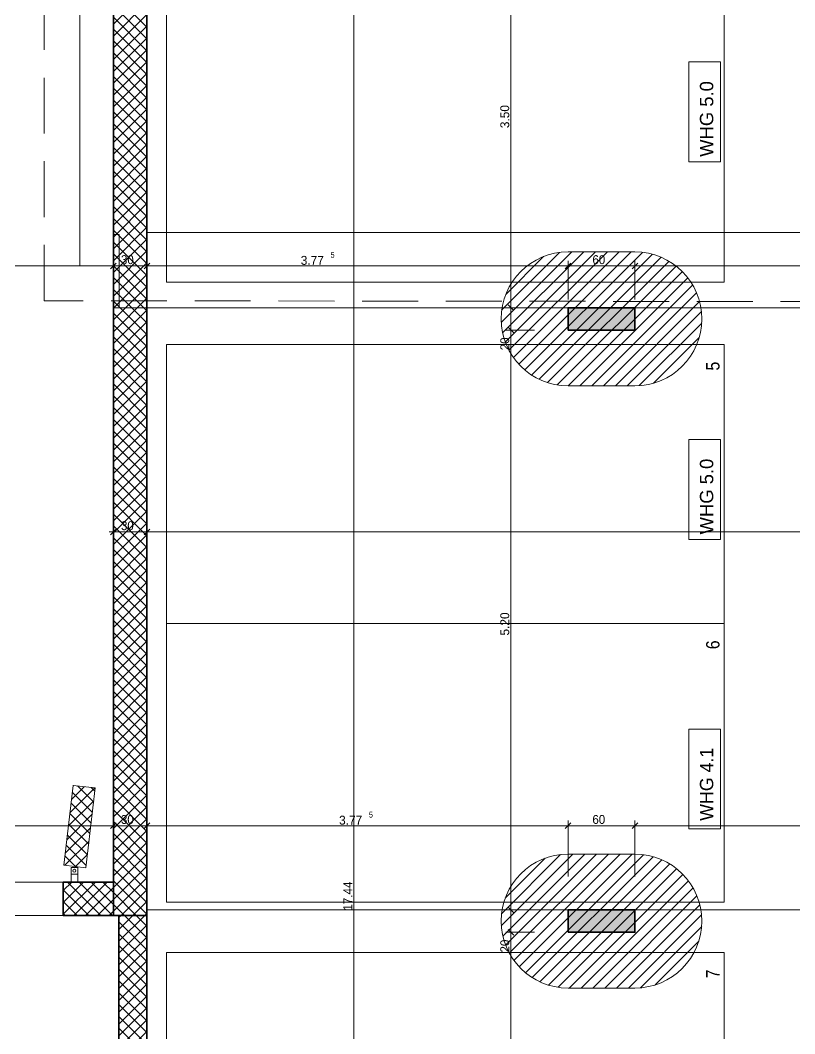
# Model space of a CAD drawing. Header units: millimetres. Extents: x -3497 to 2618, y -1809 to 2456.
# Drawn here: x -2519 to -1824, y -260 to 649 of the extents above; entities that cross this region are included whole.
import ezdxf
from ezdxf.enums import TextEntityAlignment as Align

# ---------------------------------------------------------------- set-up
doc = ezdxf.new("R2010")
doc.units = ezdxf.units.MM
doc.header["$LTSCALE"] = 100
doc.linetypes.add('HIDDENX2', pattern=[0.75, 0.5, -0.25])
for name, color, linetype, true_color in [('00_Anm.FP', 7, 'Continuous', 0x00c0ff), ('10-0.03 Solid', 3, 'Continuous', 0x00ff00), ('10-0.05 Solid', 1, 'Continuous', 0xff0000), ('10-0.10 Punktlinie', 9, 'Continuous', 0x808080), ('10-0.10 solid', 7, 'Continuous', 0x000000), ('10-0.13 Solid', 7, 'Continuous', 0x000000), ('20-Beton', 9, 'Continuous', 0x808080), ('30-Text', 7, 'Continuous', 0xff8000), ('50-Sanitärapparate', 6, 'Continuous', 0xff00ff), ('50-Türen&Fenster', 9, 'Continuous', 0x808080), ('52-Entwässerung', 3, 'Continuous', 0x00ff00), ('Layer31', 9, 'Continuous', 0x808080)]:
    doc.layers.add(name, color=color, linetype=linetype, true_color=true_color)
doc.layers.add('10-0.25 Solid', color=7, linetype='Continuous')
doc.styles.add('Arial', font='arial.ttf')

# ---------------------------------------------------------------- blocks, each defined once
blk = doc.blocks.new('*X413')
at = {"layer": '00_Anm.FP', "color": 8, "linetype": 'Continuous', "lineweight": 13, "true_color": 0x808080}
for p, q in [((-2474.26, -62.07), (-2451.8, -39.61)), ((-2472.87, -50.07), (-2461.31, -38.51)), ((-2454.07, -61.6), (-2472.12, -43.56)), ((-2471.48, -38.08), (-2470.81, -37.41)), ((-2452.97, -52.1), (-2467.25, -37.82)), ((-2451.87, -42.59), (-2455.25, -39.21)), ((-2475.65, -74.06), (-2452.88, -51.29)), ((-2455.17, -71.11), (-2473.22, -53.06)), ((-2477.03, -86.06), (-2454.27, -63.29)), ((-2456.27, -80.62), (-2474.32, -62.57)), ((-2457.37, -90.12), (-2475.42, -72.08)), ((-2478.42, -98.05), (-2455.65, -75.28)), ((-2458.47, -99.63), (-2476.52, -81.58)), ((-2478.74, -108.97), (-2457.04, -87.28)), ((-2459.57, -109.14), (-2477.62, -91.09)), ((-2469.23, -110.07), (-2458.43, -99.27)), ((-2469.24, -110.07), (-2478.72, -100.6))]:
    blk.add_line(p, q, dxfattribs=at)
blk = doc.blocks.new('*X421')
at = {"layer": '52-Entwässerung', "color": 1, "linetype": 'Continuous', "lineweight": 13, "true_color": 0xff0000}
for p, q in [((-2087.55, -163.26), (-2023.34, -99.05)), ((-2087.33, -152.44), (-2034.31, -99.42)), ((-2086.17, -172.49), (-2012.73, -99.05)), ((-2083.69, -180.61), (-2002.13, -99.05)), ((-2080.33, -187.86), (-1991.52, -99.05)), ((-2076.21, -194.35), (-1980.91, -99.05)), ((-2071.41, -200.15), (-1970.31, -99.05)), ((-2065.94, -205.29), (-1960.17, -99.53)), ((-2084.11, -138.61), (-2048.14, -102.64)), ((-2059.79, -209.75), (-1951.36, -101.32)), ((-2052.93, -213.49), (-1943.56, -104.12)), ((-2045.25, -216.43), (-1936.58, -107.75)), ((-2036.61, -218.39), (-1930.33, -112.11)), ((-2026.67, -219.05), (-1924.76, -117.14)), ((-2016.06, -219.05), (-1919.85, -122.85)), ((-2005.45, -219.05), (-1915.63, -129.23)), ((-1994.85, -219.05), (-1912.15, -136.36)), ((-1984.24, -219.05), (-1909.53, -144.34)), ((-1973.63, -219.05), (-1907.97, -153.38)), ((-1962.83, -218.85), (-1907.9, -163.92)), ((-1949.64, -216.27), (-1910.48, -177.11))]:
    blk.add_line(p, q, dxfattribs=at)
blk = doc.blocks.new('*X422')
at = {"layer": '52-Entwässerung', "color": 1, "linetype": 'Continuous', "lineweight": 13, "true_color": 0xff0000}
for p, q in [((-2087.59, 377.63), (-2024.28, 440.95)), ((-2087.19, 388.65), (-2035.38, 440.45)), ((-2086.33, 368.29), (-2013.67, 440.95)), ((-2083.93, 360.08), (-2003.06, 440.95)), ((-2083.51, 402.93), (-2049.66, 436.78)), ((-2080.65, 352.76), (-1992.46, 440.95)), ((-2076.6, 346.2), (-1981.85, 440.95)), ((-2071.85, 340.34), (-1971.24, 440.95)), ((-2066.44, 335.15), (-1961.01, 440.58)), ((-2060.35, 330.62), (-1952.09, 438.89)), ((-2053.56, 326.81), (-1944.21, 436.17)), ((-2045.96, 323.8), (-1937.16, 432.6)), ((-2037.42, 321.74), (-1930.85, 428.31)), ((-2027.6, 320.95), (-1925.22, 423.34)), ((-2017, 320.95), (-1920.25, 417.69)), ((-2006.39, 320.95), (-1915.97, 411.37)), ((-1995.78, 320.95), (-1912.42, 404.31)), ((-1985.18, 320.95), (-1909.71, 396.42)), ((-1974.57, 320.95), (-1908.04, 387.48)), ((-1963.84, 321.07), (-1907.8, 377.11)), ((-1950.99, 323.32), (-1910.05, 364.26))]:
    blk.add_line(p, q, dxfattribs=at)
blk = doc.blocks.new('*X555')
at = {"layer": '10-0.05 Solid', "color": 18, "linetype": 'Continuous', "lineweight": 13, "true_color": 0x000000}
for p, q in [((-2435.2, 645.21), (-2405.2, 675.21)), ((-2405.2, 642.59), (-2435.2, 672.59)), ((-2435.2, 634.6), (-2405.2, 664.6)), ((-2405.2, 631.99), (-2435.2, 661.99)), ((-2435.2, 624), (-2405.2, 654)), ((-2405.2, 621.38), (-2435.2, 651.38)), ((-2435.2, 613.39), (-2405.2, 643.39)), ((-2405.2, 610.77), (-2435.2, 640.77)), ((-2435.2, 602.78), (-2405.2, 632.78)), ((-2405.2, 600.17), (-2435.2, 630.17)), ((-2435.2, 592.18), (-2405.2, 622.18)), ((-2405.2, 589.56), (-2435.2, 619.56)), ((-2435.2, 581.57), (-2405.2, 611.57)), ((-2405.2, 578.95), (-2435.2, 608.95)), ((-2435.2, 570.96), (-2405.2, 600.96)), ((-2405.2, 568.35), (-2435.2, 598.35)), ((-2435.2, 560.36), (-2405.2, 590.36)), ((-2405.2, 557.74), (-2435.2, 587.74)), ((-2435.2, 549.75), (-2405.2, 579.75)), ((-2405.2, 547.13), (-2435.2, 577.13)), ((-2435.2, 539.14), (-2405.2, 569.14)), ((-2405.2, 536.53), (-2435.2, 566.53)), ((-2435.2, 528.54), (-2405.2, 558.54)), ((-2405.2, 525.92), (-2435.2, 555.92)), ((-2435.2, 517.93), (-2405.2, 547.93)), ((-2405.2, 515.31), (-2435.2, 545.31)), ((-2435.2, 507.32), (-2405.2, 537.32)), ((-2405.2, 504.71), (-2435.2, 534.71)), ((-2435.2, 496.72), (-2405.2, 526.72)), ((-2405.2, 494.1), (-2435.2, 524.1)), ((-2435.2, 486.11), (-2405.2, 516.11)), ((-2405.2, 483.49), (-2435.2, 513.49)), ((-2435.2, 475.5), (-2405.2, 505.5)), ((-2405.2, 472.89), (-2435.2, 502.89)), ((-2435.2, 464.9), (-2405.2, 494.9)), ((-2405.2, 462.28), (-2435.2, 492.28)), ((-2435.2, 454.29), (-2405.2, 484.29)), ((-2405.2, 451.67), (-2435.2, 481.67)), ((-2435.2, 443.68), (-2405.2, 473.68)), ((-2405.2, 441.07), (-2435.2, 471.07)), ((-2435.2, 433.08), (-2405.2, 463.08)), ((-2405.2, 430.46), (-2435.2, 460.46)), ((-2435.2, 422.47), (-2405.2, 452.47)), ((-2405.2, 419.85), (-2435.2, 449.85)), ((-2435.2, 411.87), (-2405.2, 441.87)), ((-2405.2, 409.25), (-2435.2, 439.25)), ((-2435.2, 401.26), (-2405.2, 431.26)), ((-2405.2, 398.64), (-2435.2, 428.64)), ((-2435.2, 390.65), (-2405.2, 420.65)), ((-2405.2, 388.03), (-2435.2, 418.03)), ((-2435.2, 380.05), (-2405.2, 410.05)), ((-2405.2, 377.43), (-2435.2, 407.43)), ((-2435.2, 369.44), (-2405.2, 399.44)), ((-2405.2, 366.82), (-2435.2, 396.82)), ((-2435.2, 358.83), (-2405.2, 388.83)), ((-2405.2, 356.21), (-2435.2, 386.21)), ((-2435.2, 348.23), (-2405.2, 378.23)), ((-2405.2, 345.61), (-2435.2, 375.61)), ((-2435.2, 337.62), (-2405.2, 367.62)), ((-2405.2, 335), (-2435.2, 365)), ((-2435.2, 327.01), (-2405.2, 357.01)), ((-2405.2, 324.39), (-2435.2, 354.39)), ((-2435.2, 316.41), (-2405.2, 346.41)), ((-2405.2, 313.79), (-2435.2, 343.79)), ((-2435.2, 305.8), (-2405.2, 335.8)), ((-2405.2, 303.18), (-2435.2, 333.18)), ((-2435.2, 295.19), (-2405.2, 325.19)), ((-2405.2, 292.57), (-2435.2, 322.57)), ((-2435.2, 284.59), (-2405.2, 314.59)), ((-2405.2, 281.97), (-2435.2, 311.97)), ((-2435.2, 273.98), (-2405.2, 303.98)), ((-2405.2, 271.36), (-2435.2, 301.36)), ((-2435.2, 263.37), (-2405.2, 293.37)), ((-2405.2, 260.75), (-2435.2, 290.75)), ((-2435.2, 252.77), (-2405.2, 282.77)), ((-2405.2, 250.15), (-2435.2, 280.15)), ((-2435.2, 242.16), (-2405.2, 272.16)), ((-2405.2, 239.54), (-2435.2, 269.54)), ((-2435.2, 231.55), (-2405.2, 261.55)), ((-2405.2, 228.93), (-2435.2, 258.93)), ((-2435.2, 220.95), (-2405.2, 250.95)), ((-2405.2, 218.33), (-2435.2, 248.33)), ((-2435.2, 210.34), (-2405.2, 240.34)), ((-2405.2, 207.72), (-2435.2, 237.72)), ((-2435.2, 199.73), (-2405.2, 229.73)), ((-2405.2, 197.11), (-2435.2, 227.11)), ((-2435.2, 189.13), (-2405.2, 219.13)), ((-2405.2, 186.51), (-2435.2, 216.51)), ((-2435.2, 178.52), (-2405.2, 208.52)), ((-2405.2, 175.9), (-2435.2, 205.9)), ((-2435.2, 167.91), (-2405.2, 197.91)), ((-2405.2, 165.3), (-2435.2, 195.3)), ((-2435.2, 157.31), (-2405.2, 187.31)), ((-2405.2, 154.69), (-2435.2, 184.69)), ((-2435.2, 146.7), (-2405.2, 176.7)), ((-2405.2, 144.08), (-2435.2, 174.08)), ((-2435.2, 136.09), (-2405.2, 166.09)), ((-2405.2, 133.48), (-2435.2, 163.48)), ((-2435.2, 125.49), (-2405.2, 155.49)), ((-2405.2, 122.87), (-2435.2, 152.87)), ((-2435.2, 114.88), (-2405.2, 144.88)), ((-2405.2, 112.26), (-2435.2, 142.26)), ((-2435.2, 104.27), (-2405.2, 134.27)), ((-2405.2, 101.66), (-2435.2, 131.66)), ((-2435.2, 93.67), (-2405.2, 123.67)), ((-2405.2, 91.05), (-2435.2, 121.05)), ((-2435.2, 83.06), (-2405.2, 113.06)), ((-2405.2, 80.44), (-2435.2, 110.44)), ((-2435.2, 72.45), (-2405.2, 102.45)), ((-2405.2, 69.84), (-2435.2, 99.84)), ((-2435.2, 61.85), (-2405.2, 91.85)), ((-2405.2, 59.23), (-2435.2, 89.23)), ((-2435.2, 51.24), (-2405.2, 81.24)), ((-2405.2, 48.62), (-2435.2, 78.62)), ((-2435.2, 40.63), (-2405.2, 70.63)), ((-2405.2, 38.02), (-2435.2, 68.02)), ((-2435.2, 30.03), (-2405.2, 60.03)), ((-2405.2, 27.41), (-2435.2, 57.41)), ((-2435.2, 19.42), (-2405.2, 49.42)), ((-2405.2, 16.8), (-2435.2, 46.8)), ((-2435.2, 8.81), (-2405.2, 38.81)), ((-2405.2, 6.2), (-2435.2, 36.2)), ((-2435.2, -1.79), (-2405.2, 28.21)), ((-2405.2, -4.41), (-2435.2, 25.59)), ((-2435.2, -12.4), (-2405.2, 17.6)), ((-2405.2, -15.02), (-2435.2, 14.98)), ((-2435.2, -23.01), (-2405.2, 6.99)), ((-2405.2, -25.62), (-2435.2, 4.38)), ((-2435.2, -33.61), (-2405.2, -3.61)), ((-2405.2, -36.23), (-2435.2, -6.23)), ((-2435.2, -44.22), (-2405.2, -14.22)), ((-2405.2, -46.84), (-2435.2, -16.84)), ((-2435.2, -54.83), (-2405.2, -24.83)), ((-2405.2, -57.44), (-2435.2, -27.44)), ((-2435.2, -65.43), (-2405.2, -35.43)), ((-2405.2, -68.05), (-2435.2, -38.05)), ((-2435.2, -76.04), (-2405.2, -46.04)), ((-2405.2, -78.66), (-2435.2, -48.66)), ((-2435.2, -86.65), (-2405.2, -56.65)), ((-2405.2, -89.26), (-2435.2, -59.26)), ((-2435.2, -97.25), (-2405.2, -67.25)), ((-2405.2, -99.87), (-2435.2, -69.87)), ((-2435.2, -107.86), (-2405.2, -77.86)), ((-2405.2, -110.48), (-2435.2, -80.48)), ((-2435.2, -118.47), (-2405.2, -88.47)), ((-2405.2, -121.08), (-2435.2, -91.08)), ((-2435.2, -129.07), (-2405.2, -99.07)), ((-2405.2, -131.69), (-2435.2, -101.69)), ((-2435.2, -139.68), (-2405.2, -109.68)), ((-2405.2, -142.3), (-2435.2, -112.3)), ((-2435.2, -150.28), (-2405.2, -120.28)), ((-2405.2, -152.9), (-2435.2, -122.9)), ((-2414.67, -154.04), (-2435.2, -133.51)), ((-2428.35, -154.04), (-2405.2, -130.89)), ((-2425.27, -154.04), (-2435.2, -144.12)), ((-2417.74, -154.04), (-2405.2, -141.5)), ((-2407.13, -154.04), (-2405.2, -152.1))]:
    blk.add_line(p, q, dxfattribs=at)
blk = doc.blocks.new('*X557')
at = {"layer": '10-0.05 Solid', "color": 18, "linetype": 'Continuous', "lineweight": 13, "true_color": 0x000000}
for p, q in [((-2430.2, -177.1), (-2407.13, -154.04)), ((-2430.2, -166.5), (-2417.74, -154.04)), ((-2430.2, -155.89), (-2428.35, -154.04)), ((-2405.2, -174.12), (-2425.27, -154.04)), ((-2405.2, -163.51), (-2414.67, -154.04)), ((-2405.2, -184.72), (-2430.2, -159.72)), ((-2430.2, -187.71), (-2405.2, -162.71)), ((-2405.2, -195.33), (-2430.2, -170.33)), ((-2430.2, -198.32), (-2405.2, -173.32)), ((-2405.2, -205.94), (-2430.2, -180.94)), ((-2430.2, -208.92), (-2405.2, -183.92)), ((-2405.2, -216.54), (-2430.2, -191.54)), ((-2430.2, -219.53), (-2405.2, -194.53)), ((-2405.2, -227.15), (-2430.2, -202.15)), ((-2430.2, -230.14), (-2405.2, -205.14)), ((-2405.2, -237.76), (-2430.2, -212.76)), ((-2430.2, -240.74), (-2405.2, -215.74)), ((-2405.19, -248.36), (-2430.2, -223.36)), ((-2430.19, -251.35), (-2405.2, -226.35)), ((-2405.19, -258.97), (-2430.2, -233.97)), ((-2430.19, -261.95), (-2405.2, -236.96)), ((-2405.19, -269.58), (-2430.2, -244.58)), ((-2430.19, -272.56), (-2405.19, -247.56)), ((-2405.19, -280.19), (-2430.19, -255.18)), ((-2430.19, -283.17), (-2405.19, -258.17)), ((-2405.19, -290.79), (-2430.19, -265.79)), ((-2430.19, -293.77), (-2405.19, -268.77)), ((-2405.19, -301.4), (-2430.19, -276.4)), ((-2430.19, -304.38), (-2405.19, -279.38)), ((-2405.19, -312.01), (-2430.19, -287.01)), ((-2430.19, -314.99), (-2405.19, -289.99)), ((-2405.19, -322.61), (-2430.19, -297.61)), ((-2430.19, -325.59), (-2405.19, -300.59)), ((-2405.19, -333.22), (-2430.19, -308.22)), ((-2430.19, -336.2), (-2405.19, -311.2)), ((-2405.19, -343.83), (-2430.19, -318.83)), ((-2430.19, -346.81), (-2405.19, -321.81)), ((-2405.19, -354.43), (-2430.19, -329.43)), ((-2430.19, -357.41), (-2405.19, -332.41)), ((-2405.19, -365.04), (-2430.19, -340.04)), ((-2430.19, -368.02), (-2405.19, -343.02)), ((-2405.19, -375.65), (-2430.19, -350.65)), ((-2430.19, -378.62), (-2405.19, -353.63)), ((-2405.19, -386.25), (-2430.19, -361.25)), ((-2430.19, -389.23), (-2405.19, -364.23)), ((-2405.19, -396.86), (-2430.19, -371.86)), ((-2430.19, -399.84), (-2405.19, -374.84)), ((-2405.19, -407.47), (-2430.19, -382.47)), ((-2430.19, -410.44), (-2405.19, -385.44)), ((-2405.19, -418.07), (-2430.19, -393.07)), ((-2430.19, -421.05), (-2405.19, -396.05)), ((-2405.19, -428.68), (-2430.19, -403.68)), ((-2430.19, -431.66), (-2405.19, -406.66)), ((-2405.19, -439.29), (-2430.19, -414.29)), ((-2430.19, -442.26), (-2405.19, -417.26)), ((-2405.19, -449.9), (-2430.19, -424.89)), ((-2430.19, -452.87), (-2405.19, -427.87)), ((-2405.19, -460.5), (-2430.19, -435.5)), ((-2430.19, -463.48), (-2405.19, -438.48)), ((-2405.19, -471.11), (-2430.19, -446.11)), ((-2430.19, -474.08), (-2405.19, -449.08)), ((-2405.19, -481.72), (-2430.19, -456.72)), ((-2430.19, -484.69), (-2405.19, -459.69)), ((-2405.19, -492.32), (-2430.19, -467.32)), ((-2430.19, -495.29), (-2405.19, -470.29)), ((-2405.19, -502.93), (-2430.19, -477.93)), ((-2430.19, -505.9), (-2405.19, -480.9)), ((-2405.19, -513.54), (-2430.19, -488.54)), ((-2430.19, -516.51), (-2405.19, -491.51)), ((-2405.19, -524.14), (-2430.19, -499.14)), ((-2430.19, -527.11), (-2405.19, -502.11)), ((-2405.19, -534.75), (-2430.19, -509.75)), ((-2430.19, -537.72), (-2405.19, -512.72)), ((-2405.19, -545.36), (-2430.19, -520.36)), ((-2430.19, -548.33), (-2405.19, -523.33)), ((-2405.19, -555.96), (-2430.19, -530.96)), ((-2430.19, -558.93), (-2405.19, -533.93)), ((-2405.19, -566.57), (-2430.19, -541.57)), ((-2430.19, -569.54), (-2405.19, -544.54)), ((-2405.19, -577.18), (-2430.19, -552.18)), ((-2430.19, -580.15), (-2405.19, -555.15)), ((-2405.19, -587.78), (-2430.19, -562.78)), ((-2430.19, -590.75), (-2405.19, -565.75)), ((-2405.19, -598.39), (-2430.19, -573.39)), ((-2430.19, -601.36), (-2405.19, -576.36)), ((-2405.19, -609), (-2430.19, -584)), ((-2430.19, -611.96), (-2405.19, -586.96)), ((-2405.19, -619.6), (-2430.19, -594.6)), ((-2430.19, -622.57), (-2405.19, -597.57)), ((-2405.19, -630.21), (-2430.19, -605.21)), ((-2430.19, -633.18), (-2405.19, -608.18)), ((-2405.19, -640.82), (-2430.19, -615.82)), ((-2430.19, -643.78), (-2405.19, -618.78)), ((-2405.19, -651.43), (-2430.19, -626.42)), ((-2430.18, -654.39), (-2405.19, -629.39)), ((-2405.18, -662.03), (-2430.19, -637.03)), ((-2430.18, -665), (-2405.19, -640)), ((-2405.18, -672.64), (-2430.19, -647.64)), ((-2430.18, -675.6), (-2405.19, -650.6)), ((-2405.18, -683.25), (-2430.18, -658.25)), ((-2430.18, -686.21), (-2405.18, -661.21)), ((-2405.18, -693.85), (-2430.18, -668.85)), ((-2430.18, -696.81), (-2405.18, -671.82)), ((-2405.18, -704.46), (-2430.18, -679.46)), ((-2430.18, -707.42), (-2405.18, -682.42)), ((-2405.18, -715.07), (-2430.18, -690.07)), ((-2430.18, -718.03), (-2405.18, -693.03)), ((-2405.18, -725.67), (-2430.18, -700.67)), ((-2430.18, -728.63), (-2405.18, -703.63)), ((-2405.18, -736.28), (-2430.18, -711.28)), ((-2430.18, -739.24), (-2405.18, -714.24)), ((-2405.18, -746.89), (-2430.18, -721.89)), ((-2430.18, -749.85), (-2405.18, -724.85)), ((-2405.18, -757.49), (-2430.18, -732.49)), ((-2430.18, -760.45), (-2405.18, -735.45)), ((-2405.18, -768.1), (-2430.18, -743.1)), ((-2430.18, -771.06), (-2405.18, -746.06)), ((-2405.18, -778.71), (-2430.18, -753.71)), ((-2430.18, -781.67), (-2405.18, -756.67)), ((-2405.18, -789.31), (-2430.18, -764.31)), ((-2430.18, -792.27), (-2405.18, -767.27)), ((-2405.18, -799.92), (-2430.18, -774.92)), ((-2430.18, -802.88), (-2405.18, -777.88)), ((-2405.18, -810.53), (-2430.18, -785.53)), ((-2430.18, -813.48), (-2405.18, -788.49)), ((-2405.18, -821.14), (-2430.18, -796.13)), ((-2430.18, -824.09), (-2405.18, -799.09)), ((-2405.18, -831.74), (-2430.18, -806.74)), ((-2430.18, -834.7), (-2405.18, -809.7)), ((-2405.18, -842.35), (-2430.18, -817.35)), ((-2430.18, -845.3), (-2405.18, -820.3)), ((-2405.18, -852.96), (-2430.18, -827.96)), ((-2430.18, -855.91), (-2405.18, -830.91)), ((-2405.18, -863.56), (-2430.18, -838.56)), ((-2430.18, -866.52), (-2405.18, -841.52)), ((-2405.18, -874.17), (-2430.18, -849.17)), ((-2430.18, -877.12), (-2405.18, -852.12)), ((-2405.18, -884.78), (-2430.18, -859.78)), ((-2430.18, -887.73), (-2405.18, -862.73)), ((-2405.18, -895.38), (-2430.18, -870.38)), ((-2430.18, -898.34), (-2405.18, -873.34)), ((-2405.18, -905.99), (-2430.18, -880.99)), ((-2430.18, -908.94), (-2405.18, -883.94)), ((-2405.18, -916.6), (-2430.18, -891.6)), ((-2430.18, -919.55), (-2405.18, -894.55)), ((-2405.18, -927.2), (-2430.18, -902.2)), ((-2430.18, -930.15), (-2405.18, -905.15)), ((-2405.18, -937.81), (-2430.18, -912.81)), ((-2430.18, -940.76), (-2405.18, -915.76)), ((-2405.18, -948.42), (-2430.18, -923.42)), ((-2430.18, -951.37), (-2405.18, -926.37)), ((-2405.18, -959.02), (-2430.18, -934.02)), ((-2430.18, -961.97), (-2405.18, -936.97)), ((-2405.18, -969.63), (-2430.18, -944.63)), ((-2430.18, -972.58), (-2405.18, -947.58)), ((-2405.18, -980.24), (-2430.18, -955.24)), ((-2430.18, -983.19), (-2405.18, -958.19)), ((-2405.18, -990.85), (-2430.18, -965.84)), ((-2430.18, -993.79), (-2405.18, -968.79)), ((-2405.18, -1001.45), (-2430.18, -976.45)), ((-2428.82, -1003.04), (-2405.18, -979.4)), ((-2414.19, -1003.04), (-2430.18, -987.06)), ((-2418.21, -1003.04), (-2405.18, -990.01)), ((-2424.8, -1003.04), (-2430.18, -997.67)), ((-2407.6, -1003.04), (-2405.18, -1000.61))]:
    blk.add_line(p, q, dxfattribs=at)
blk = doc.blocks.new('*X633')
at = {"layer": '10-0.05 Solid', "color": 18, "linetype": 'Continuous', "lineweight": 13, "true_color": 0x000000}
for p, q in [((-2480.2, -152.86), (-2451.38, -124.04)), ((-2480.2, -142.25), (-2461.98, -124.04)), ((-2480.2, -131.65), (-2472.59, -124.04)), ((-2446.49, -154.04), (-2476.49, -124.04)), ((-2470.77, -154.04), (-2440.77, -124.04)), ((-2435.88, -154.04), (-2465.88, -124.04)), ((-2435.2, -144.12), (-2455.27, -124.04)), ((-2435.2, -133.51), (-2444.67, -124.04)), ((-2457.09, -154.04), (-2480.2, -130.94)), ((-2460.16, -154.04), (-2435.2, -129.07)), ((-2467.7, -154.04), (-2480.2, -141.54)), ((-2449.56, -154.04), (-2435.2, -139.68)), ((-2478.31, -154.04), (-2480.2, -152.15)), ((-2438.95, -154.04), (-2435.2, -150.28))]:
    blk.add_line(p, q, dxfattribs=at)
blk = doc.blocks.new('AnonymMegaMac_nNn0810')
at = {"layer": '20-Beton', "color": 8, "linetype": 'Continuous', "lineweight": 13, "true_color": 0x808080}
for p, q in [((-2959.17, 430.96), (-2964.17, 425.96)), ((-2961.67, 398.46), (-2961.67, 433.14)), ((-2961.67, 428.46), (-2435.2, 428.46)), ((-2432.7, 430.96), (-2437.7, 425.96)), ((-2435.2, 398.46), (-2435.2, 433.14))]:
    blk.add_line(p, q, dxfattribs=at)
at = {"layer": '20-Beton', "color": 8, "linetype": 'Continuous', "lineweight": 18, "true_color": 0x808080, "style": 'Arial'}
for s, height, width, p, p2 in [('5.26', 8, 0.955449, (-2714.88, 429.42), (-2694.12, 429.42)), ('5', 5.28, 0.853093, (-2688.1, 435.73), (-2684.6, 435.73))]:
    blk.add_text(s, height=height, dxfattribs=dict(at, width=width)).set_placement(p, p2, align=Align.FIT)
blk = doc.blocks.new('AnonymMegaMac_nNn0811')
at = {"layer": '20-Beton', "color": 8, "linetype": 'Continuous', "lineweight": 13, "true_color": 0x808080}
for p, q in [((-2432.7, 430.96), (-2437.7, 425.96)), ((-2435.2, 398.46), (-2435.2, 433.14)), ((-2435.2, 428.46), (-2405.2, 428.46)), ((-2402.7, 430.96), (-2407.7, 425.96)), ((-2405.2, 398.46), (-2405.2, 433.14))]:
    blk.add_line(p, q, dxfattribs=at)
at = {"layer": '20-Beton', "color": 8, "linetype": 'Continuous', "lineweight": 18, "true_color": 0x808080, "style": 'Arial', "width": 0.918814}
blk.add_text('30', height=8, dxfattribs=at).set_placement((-2428.41, 430.05), (-2417.01, 430.05), align=Align.FIT)
blk = doc.blocks.new('AnonymMegaMac_nNn0812')
at = {"layer": '20-Beton', "color": 8, "linetype": 'Continuous', "lineweight": 13, "true_color": 0x808080}
for p, q in [((-2402.7, 430.96), (-2407.7, 425.96)), ((-2405.2, 398.46), (-2405.2, 433.14)), ((-2405.2, 428.46), (-2027.68, 428.46)), ((-2025.18, 430.96), (-2030.18, 425.96)), ((-2027.68, 398.46), (-2027.68, 433.14))]:
    blk.add_line(p, q, dxfattribs=at)
at = {"layer": '20-Beton', "color": 8, "linetype": 'Continuous', "lineweight": 18, "true_color": 0x808080, "style": 'Arial'}
for s, height, width, p, p2 in [('3.77', 8, 0.954713, (-2267.28, 429.42), (-2246.53, 429.42)), ('5', 5.28, 0.853093, (-2240.5, 435.72), (-2237, 435.72))]:
    blk.add_text(s, height=height, dxfattribs=dict(at, width=width)).set_placement(p, p2, align=Align.FIT)
blk = doc.blocks.new('AnonymMegaMac_nNn0813')
at = {"layer": '20-Beton', "color": 8, "linetype": 'Continuous', "lineweight": 13, "true_color": 0x808080}
for p, q in [((-2025.18, 430.96), (-2030.18, 425.96)), ((-2027.68, 398.46), (-2027.68, 433.14)), ((-2027.68, 428.46), (-1967.68, 428.46)), ((-1965.18, 430.96), (-1970.18, 425.96)), ((-1967.68, 398.46), (-1967.68, 433.14))]:
    blk.add_line(p, q, dxfattribs=at)
at = {"layer": '20-Beton', "color": 8, "linetype": 'Continuous', "lineweight": 18, "true_color": 0x808080, "style": 'Arial', "width": 0.923325}
blk.add_text('60', height=8, dxfattribs=at).set_placement((-2005.83, 430.05), (-1994.36, 430.05), align=Align.FIT)
blk = doc.blocks.new('AnonymMegaMac_nNn0814')
at = {"layer": '20-Beton', "color": 8, "linetype": 'Continuous', "lineweight": 13, "true_color": 0x808080}
for p, q in [((-1965.18, 430.96), (-1970.18, 425.96)), ((-1967.68, 398.46), (-1967.68, 433.14)), ((-1967.68, 428.46), (-1207.68, 428.46)), ((-1205.18, 430.96), (-1210.18, 425.96)), ((-1207.68, 398.46), (-1207.68, 433.14))]:
    blk.add_line(p, q, dxfattribs=at)
at = {"layer": '20-Beton', "color": 8, "linetype": 'Continuous', "lineweight": 18, "true_color": 0x808080, "style": 'Arial', "width": 0.951031}
blk.add_text('7.60', height=8, dxfattribs=at).set_placement((-1601.69, 430.05), (-1581.02, 430.05), align=Align.FIT)
blk = doc.blocks.new('AnonymMegaMac_nNn0914')
at = {"layer": '20-Beton', "color": 8, "linetype": 'Continuous', "lineweight": 13, "true_color": 0x808080}
for p, q in [((-2959.17, -71), (-2964.17, -76)), ((-2961.67, -78.19), (-2961.67, -68.82)), ((-2432.7, -71), (-2437.7, -76)), ((-2435.2, -78.19), (-2435.2, -68.82)), ((-2961.67, -73.5), (-2435.2, -73.5))]:
    blk.add_line(p, q, dxfattribs=at)
at = {"layer": '20-Beton', "color": 8, "linetype": 'Continuous', "lineweight": 18, "true_color": 0x808080, "style": 'Arial'}
for s, height, width, p, p2 in [('5', 5.28, 0.853093, (-2688.1, -66.23), (-2684.6, -66.23)), ('5.26', 8, 0.955449, (-2714.88, -72.54), (-2694.12, -72.54))]:
    blk.add_text(s, height=height, dxfattribs=dict(at, width=width)).set_placement(p, p2, align=Align.FIT)
blk = doc.blocks.new('AnonymMegaMac_nNn0915')
at = {"layer": '20-Beton', "color": 8, "linetype": 'Continuous', "lineweight": 13, "true_color": 0x808080}
for p, q in [((-2432.7, -71), (-2437.7, -76)), ((-2435.2, -78.19), (-2435.2, -68.82)), ((-2402.7, -71), (-2407.7, -76)), ((-2405.2, -78.19), (-2405.2, -68.82)), ((-2435.2, -73.5), (-2405.2, -73.5))]:
    blk.add_line(p, q, dxfattribs=at)
at = {"layer": '20-Beton', "color": 8, "linetype": 'Continuous', "lineweight": 18, "true_color": 0x808080, "style": 'Arial', "width": 0.918814}
blk.add_text('30', height=8, dxfattribs=at).set_placement((-2428.41, -71.91), (-2417.01, -71.91), align=Align.FIT)
blk = doc.blocks.new('AnonymMegaMac_nNn0916')
at = {"layer": '20-Beton', "color": 8, "linetype": 'Continuous', "lineweight": 13, "true_color": 0x808080}
for p, q in [((-2402.7, -71), (-2407.7, -76)), ((-2405.2, -78.19), (-2405.2, -68.82)), ((-2025.2, -71), (-2030.2, -76)), ((-2027.7, -119.05), (-2027.7, -68.82)), ((-2405.2, -73.5), (-2027.7, -73.5))]:
    blk.add_line(p, q, dxfattribs=at)
at = {"layer": '20-Beton', "color": 8, "linetype": 'Continuous', "lineweight": 18, "true_color": 0x808080, "style": 'Arial'}
for s, height, width, p, p2 in [('5', 5.28, 0.853093, (-2206.12, -66.24), (-2202.63, -66.24)), ('3.77', 8, 0.954713, (-2232.9, -72.54), (-2212.16, -72.54))]:
    blk.add_text(s, height=height, dxfattribs=dict(at, width=width)).set_placement(p, p2, align=Align.FIT)
blk = doc.blocks.new('AnonymMegaMac_nNn0917')
at = {"layer": '20-Beton', "color": 8, "linetype": 'Continuous', "lineweight": 13, "true_color": 0x808080}
for p, q in [((-2025.2, -71), (-2030.2, -76)), ((-2027.7, -119.05), (-2027.7, -68.82)), ((-1965.2, -71), (-1970.2, -76)), ((-1967.7, -119.05), (-1967.7, -68.82)), ((-2027.7, -73.5), (-1967.7, -73.5))]:
    blk.add_line(p, q, dxfattribs=at)
at = {"layer": '20-Beton', "color": 8, "linetype": 'Continuous', "lineweight": 18, "true_color": 0x808080, "style": 'Arial', "width": 0.923325}
blk.add_text('60', height=8, dxfattribs=at).set_placement((-2005.85, -71.91), (-1994.38, -71.91), align=Align.FIT)
blk = doc.blocks.new('AnonymMegaMac_nNn0918')
at = {"layer": '20-Beton', "color": 8, "linetype": 'Continuous', "lineweight": 13, "true_color": 0x808080}
for p, q in [((-1965.2, -71), (-1970.2, -76)), ((-1967.7, -119.05), (-1967.7, -68.82)), ((-1205.2, -71), (-1210.2, -76)), ((-1207.7, -119.08), (-1207.7, -68.82)), ((-1967.7, -73.5), (-1207.7, -73.5))]:
    blk.add_line(p, q, dxfattribs=at)
at = {"layer": '20-Beton', "color": 8, "linetype": 'Continuous', "lineweight": 18, "true_color": 0x808080, "style": 'Arial', "width": 0.951031}
blk.add_text('7.60', height=8, dxfattribs=at).set_placement((-1601.7, -71.91), (-1581.04, -71.91), align=Align.FIT)
blk = doc.blocks.new('AnonymMegaMac_nNn0972')
at = {"layer": '20-Beton', "color": 8, "linetype": 'Continuous', "lineweight": 13, "true_color": 0x808080}
for p, q in [((-2078.83, -169.05), (-2078.83, -149.05)), ((-2057.7, -169.05), (-2083.52, -169.05)), ((-2081.33, -166.55), (-2076.33, -171.55)), ((-2078.85, -689.05), (-2078.83, -169.05)), ((-2081.35, -686.55), (-2076.35, -691.55)), ((-2078.85, -709.05), (-2078.85, -689.05))]:
    blk.add_line(p, q, dxfattribs=at)
at = {"layer": '20-Beton', "color": 8, "linetype": 'Continuous', "lineweight": 18, "true_color": 0x808080, "style": 'Arial'}
for s, width, p, p2 in [('20', 0.930412, (-2080.42, -187.22), (-2080.42, -175.66)), ('5.20', 0.953976, (-2080.43, -442.98), (-2080.43, -422.25))]:
    blk.add_text(s, height=8, rotation=89.99823, dxfattribs=dict(at, width=width)).set_placement(p, p2, align=Align.FIT)
blk = doc.blocks.new('AnonymMegaMac_nNn0973')
at = {"layer": '20-Beton', "color": 8, "linetype": 'Continuous', "lineweight": 13, "true_color": 0x808080}
for p, q in [((-2057.7, -149.05), (-2083.52, -149.05)), ((-2081.33, -146.55), (-2076.33, -151.55)), ((-2078.83, -169.05), (-2078.83, -149.05)), ((-2081.33, -166.55), (-2076.33, -171.55))]:
    blk.add_line(p, q, dxfattribs=at)
blk = doc.blocks.new('AnonymMegaMac_nNn0974')
at = {"layer": '20-Beton', "color": 8, "linetype": 'Continuous', "lineweight": 13, "true_color": 0x808080}
for p, q in [((-2078.82, 370.95), (-2078.82, 390.95)), ((-2081.32, 373.45), (-2076.32, 368.45)), ((-2057.68, 370.95), (-2083.5, 370.95)), ((-2078.83, -149.05), (-2078.82, 370.95)), ((-2081.33, -146.55), (-2076.33, -151.55)), ((-2078.83, -169.05), (-2078.83, -149.05))]:
    blk.add_line(p, q, dxfattribs=at)
at = {"layer": '20-Beton', "color": 8, "linetype": 'Continuous', "lineweight": 18, "true_color": 0x808080, "style": 'Arial'}
for s, width, p, p2 in [('20', 0.930412, (-2080.41, 352.78), (-2080.41, 364.34)), ('5.20', 0.953976, (-2080.42, 97.02), (-2080.41, 117.75))]:
    blk.add_text(s, height=8, rotation=89.99823, dxfattribs=dict(at, width=width)).set_placement(p, p2, align=Align.FIT)
blk = doc.blocks.new('AnonymMegaMac_nNn0975')
at = {"layer": '20-Beton', "color": 8, "linetype": 'Continuous', "lineweight": 13, "true_color": 0x808080}
for p, q in [((-2057.68, 390.95), (-2083.5, 390.95)), ((-2081.32, 393.45), (-2076.32, 388.45)), ((-2078.82, 370.95), (-2078.82, 390.95)), ((-2081.32, 373.45), (-2076.32, 368.45))]:
    blk.add_line(p, q, dxfattribs=at)
blk = doc.blocks.new('AnonymMegaMac_nNn0976')
at = {"layer": '20-Beton', "color": 8, "linetype": 'Continuous', "lineweight": 13, "true_color": 0x808080}
for p, q in [((-2078.81, 740.84), (-2078.8, 765.84)), ((-2074.12, 740.84), (-2378.13, 740.85)), ((-2081.31, 743.34), (-2076.31, 738.34)), ((-2078.82, 390.95), (-2078.81, 740.84)), ((-2081.32, 393.45), (-2076.32, 388.45)), ((-2078.82, 370.95), (-2078.82, 390.95))]:
    blk.add_line(p, q, dxfattribs=at)
at = {"layer": '20-Beton', "color": 8, "linetype": 'Continuous', "lineweight": 18, "true_color": 0x808080, "style": 'Arial', "width": 0.953608}
blk.add_text('3.50', height=8, rotation=89.99823, dxfattribs=at).set_placement((-2080.4, 551.96), (-2080.4, 572.68), align=Align.FIT)
blk = doc.blocks.new('AnonymMegaMac_nNn01176')
at = {"layer": '20-Beton', "color": 8, "linetype": 'Continuous', "lineweight": 13, "true_color": 0x808080}
blk.add_line((-2219.64, -1003.04), (-2219.64, 740.85), dxfattribs=at)
at = {"layer": '20-Beton', "color": 8, "linetype": 'Continuous', "lineweight": 18, "true_color": 0x808080, "style": 'Arial', "width": 0.937285}
blk.add_text('17.44', height=8, rotation=90, dxfattribs=at).set_placement((-2221.06, -149.77), (-2221.06, -123.59), align=Align.FIT)
blk = doc.blocks.new('AnonymMegaMac_nNn01209')
at = {"layer": '20-Beton', "color": 8, "linetype": 'Continuous', "lineweight": 13, "true_color": 0x808080}
for p, q in [((-2432.7, 192.4), (-2437.7, 187.4)), ((-2435.2, 185.22), (-2435.2, 194.59)), ((-2402.7, 192.4), (-2407.7, 187.4)), ((-2405.2, 185.22), (-2405.2, 194.59)), ((-2438.95, 189.9), (-2435.2, 189.9)), ((-2435.2, 189.9), (-2405.2, 189.9))]:
    blk.add_line(p, q, dxfattribs=at)
at = {"layer": '20-Beton', "color": 8, "linetype": 'Continuous', "lineweight": 18, "true_color": 0x808080, "style": 'Arial', "width": 0.918814}
blk.add_text('30', height=8, dxfattribs=at).set_placement((-2428.41, 191.49), (-2417.01, 191.49), align=Align.FIT)
blk = doc.blocks.new('AnonymMegaMac_nNn01210')
at = {"layer": '20-Beton', "color": 8, "linetype": 'Continuous', "lineweight": 13, "true_color": 0x808080}
for p, q in [((-2402.7, 192.4), (-2407.7, 187.4)), ((-2405.2, 185.22), (-2405.2, 194.59)), ((-2405.2, 189.9), (812.26, 189.9))]:
    blk.add_line(p, q, dxfattribs=at)

msp = doc.modelspace()

# ---------------------------------------------------------------- linework, layer by layer
at = {"layer": '00_Anm.FP', "color": 8, "linetype": 'Continuous', "lineweight": 13, "true_color": 0x808080}
for p, q in [((-2540.2, -124.04), (-2480.2, -124.04)), ((-2540.2, -154.04), (-2480.2, -154.04))]:
    msp.add_line(p, q, dxfattribs=at)
at = {"layer": '10-0.10 Punktlinie', "color": 8, "linetype": 'Continuous', "lineweight": 13, "true_color": 0x808080}
for points in [[(-2435.2, 390.93), (-2435.2, 765.96)], [(-2435.2, 456.7), (-2430.14, 456.7)], [(-2435.2, -154.04), (-2435.2, 456.7)], [(-2430.14, 456.7), (-2430.15, 390.93)], [(-2430.2, -154.04), (-2435.2, -154.04)], [(-2430.27, -1028.05), (-2430.2, -154.04)]]:
    msp.add_lwpolyline(points, dxfattribs=at)
at = {"layer": '10-0.13 Solid', "color": 18, "linetype": 'HIDDENX2', "lineweight": 13, "true_color": 0x000000}
for p, q in [((-2497.17, 397.24), (-2497.15, 1262.97)), ((-2465.17, 1230.96), (-2465.15, 428.46))]:
    msp.add_line(p, q, dxfattribs=at)
at = {"layer": '50-Sanitärapparate', "color": 8, "linetype": 'Continuous', "lineweight": 13, "true_color": 0x808080}
for points in [[(-2405.2, 458.43), (812.26, 458.43)], [(-2405.2, -149.08), (-2405.2, 458.43)]]:
    msp.add_lwpolyline(points, dxfattribs=at)
at = {"layer": '50-Türen&Fenster', "color": 8, "linetype": 'Continuous', "lineweight": 13, "true_color": 0x808080}
for p, q in [((-2473.2, -116.99), (-2467.2, -116.99)), ((-2467.2, -123.99), (-2473.2, -123.99))]:
    msp.add_line(p, q, dxfattribs=at)
at = {"layer": '50-Türen&Fenster', "color": 8, "linetype": 'Continuous', "lineweight": 35, "true_color": 0x808080}
for points in [[(-2405.2, -154.04), (-2405.2, 765.96)], [(-2435.2, 735.96), (-2435.2, -154.04)], [(-2480.2, -154.04), (-2480.2, -124.04)], [(-2435.2, -124.04), (-2480.2, -124.04)], [(-2435.2, -154.04), (-2435.2, -124.04)], [(-2480.2, -154.04), (-2435.2, -154.04)], [(-2405.2, -154.04), (-2435.2, -154.04)], [(-2430.2, -154.04), (-2430.18, -1028.04)], [(-2430.2, -154.04), (-2405.2, -154.04)], [(-2405.18, -1003.04), (-2405.2, -154.04)]]:
    msp.add_lwpolyline(points, dxfattribs=at)
at = {"layer": 'Layer31', "color": 8, "linetype": 'Continuous', "lineweight": 13, "true_color": 0x808080}
for points in [[(-1919.46, 521.78), (-1919.46, 611.37), (-1890.89, 611.37), (-1890.89, 521.78)], [(-1919.46, 183.18), (-1919.46, 272.77), (-1890.89, 272.77), (-1890.89, 183.18)], [(-1919.46, -76.45), (-1919.46, 13.13), (-1890.89, 13.13), (-1890.89, -76.45)]]:
    msp.add_lwpolyline(points, close=True, dxfattribs=at)

# ---------------------------------------------------------------- block references
for name in ['*X555', 'AnonymMegaMac_nNn01176', 'AnonymMegaMac_nNn0810', 'AnonymMegaMac_nNn0811', 'AnonymMegaMac_nNn01210', 'AnonymMegaMac_nNn01209', 'AnonymMegaMac_nNn0915', '*X633', '*X557']:
    msp.add_blockref(name, (0, 0))

# ---------------------------------------------------------------- texts
at = {"layer": '10-0.25 Solid', "color": 8, "linetype": 'Continuous', "lineweight": 18, "true_color": 0x808080, "style": 'Arial', "width": 0.851804}
msp.add_text('6', height=12, rotation=90, dxfattribs=at).set_placement((-1891.94, 84.72), (-1891.94, 92.65), align=Align.FIT)
at = {"layer": 'Layer31', "color": 8, "linetype": 'Continuous', "lineweight": 13, "true_color": 0x808080, "style": 'Arial'}
for s, width, p, p2 in [('WHG 5.0', 0.985366, (-1897.5, 526.27), (-1897.5, 594.14)), ('WHG 5.0', 0.985366, (-1897.5, 187.68), (-1897.5, 255.55)), ('WHG 4.1', 0.952439, (-1897.5, -69.13), (-1897.5, -3.52))]:
    msp.add_text(s, height=12, rotation=90, dxfattribs=dict(at, width=width)).set_placement(p, p2, align=Align.FIT)

# ---------------------------------------------------------------- wipeouts: each hides what was drawn before it
at = {"color": 254, "linetype": 'Continuous', "lineweight": 13, "true_color": 0xd6d6d6}
for points, layer in [([(-2479.67, -108.86), (-2459.8, -111.16), (-2451.53, -39.64), (-2471.4, -37.34)], '00_Anm.FP'), ([(-1967.68, 320.95), (-1967.68, 320.95), (-1955.98, 322.1), (-1944.72, 325.52), (-1934.35, 331.06), (-1925.25, 338.52), (-1917.79, 347.61), (-1912.25, 357.99), (-1908.83, 369.24), (-1907.68, 380.95), (-1908.83, 392.65), (-1912.25, 403.91), (-1917.79, 414.28), (-1925.25, 423.37), (-1934.35, 430.84), (-1944.72, 436.38), (-1955.98, 439.79), (-1967.68, 440.95), (-1967.68, 440.95), (-2027.68, 440.95), (-2027.68, 440.95), (-2039.39, 439.79), (-2050.64, 436.38), (-2061.02, 430.84), (-2070.11, 423.37), (-2077.57, 414.28), (-2083.11, 403.91), (-2086.53, 392.65), (-2087.68, 380.95), (-2086.53, 369.24), (-2083.11, 357.99), (-2077.57, 347.61), (-2070.11, 338.52), (-2061.02, 331.06), (-2050.64, 325.52), (-2039.39, 322.1), (-2027.68, 320.95), (-2027.68, 320.95)], '52-Entwässerung'), ([(-1967.7, -219.05), (-1967.7, -219.05), (-1955.99, -217.9), (-1944.74, -214.48), (-1934.36, -208.94), (-1925.27, -201.48), (-1917.81, -192.39), (-1912.27, -182.01), (-1908.85, -170.76), (-1907.7, -159.05), (-1908.85, -147.35), (-1912.27, -136.09), (-1917.81, -125.72), (-1925.27, -116.63), (-1934.36, -109.16), (-1944.74, -103.62), (-1955.99, -100.21), (-1967.7, -99.05), (-1967.7, -99.05), (-2027.7, -99.05), (-2027.7, -99.05), (-2039.4, -100.21), (-2050.66, -103.62), (-2061.03, -109.16), (-2070.12, -116.63), (-2077.59, -125.72), (-2083.13, -136.09), (-2086.55, -147.35), (-2087.7, -159.05), (-2086.55, -170.76), (-2083.13, -182.01), (-2077.59, -192.39), (-2070.12, -201.48), (-2061.03, -208.94), (-2050.66, -214.48), (-2039.4, -217.9), (-2027.7, -219.05), (-2027.7, -219.05)], '52-Entwässerung')]:
    msp.add_wipeout(points, dxfattribs=at).dxf.layer = layer

# ---------------------------------------------------------------- next in the draw order: hatches: boundary and pattern name
at = {"layer": '10-0.10 solid', "linetype": 'Continuous', "lineweight": 13, "true_color": 0x000000}
for points in [[(-2027.68, 370.95), (-1967.68, 370.95), (-1967.68, 390.95), (-2027.68, 390.95)], [(-2027.7, -169.05), (-1967.7, -169.05), (-1967.7, -149.05), (-2027.7, -149.05)]]:
    msp.add_hatch(color=18, dxfattribs=at).paths.add_polyline_path(points, flags=0)

# ---------------------------------------------------------------- next in the draw order: linework, layer by layer
at = {"layer": '10-0.03 Solid', "color": 8, "linetype": 'Continuous', "lineweight": 35, "true_color": 0x808080}
for points in [[(-2027.68, 370.95), (-1967.68, 370.95), (-1967.68, 390.95), (-2027.68, 390.95)], [(-2027.7, -169.05), (-1967.7, -169.05), (-1967.7, -149.05), (-2027.7, -149.05)]]:
    msp.add_lwpolyline(points, close=True, dxfattribs=at)
at = {"layer": '10-0.10 Punktlinie', "color": 8, "linetype": 'Continuous', "lineweight": 13, "true_color": 0x808080}
for points in [[(124.32, 390.91), (-2435.2, 390.93)], [(-2430.15, 390.93), (837.28, 390.89)]]:
    msp.add_lwpolyline(points, dxfattribs=at)
at = {"layer": '10-0.13 Solid', "color": 18, "linetype": 'HIDDENX2', "lineweight": 13, "true_color": 0x000000}
for p, q in [((-2465.15, 428.46), (-1755.12, 428.46)), ((-1787.17, 396.43), (-2497.17, 397.24))]:
    msp.add_line(p, q, dxfattribs=at)
at = {"layer": '10-0.25 Solid', "color": 8, "linetype": 'Continuous', "lineweight": 13, "true_color": 0x808080}
for points in [[(-1887.66, 413.97), (-2387.66, 413.97), (-2387.66, 713.97), (-1887.66, 713.97)], [(-1887.66, 107.91), (-2387.66, 107.91), (-2387.66, 357.91), (-1887.66, 357.91)], [(-1887.66, -142.09), (-2387.66, -142.09), (-2387.66, 107.91), (-1887.66, 107.91)], [(-1887.66, -437.08), (-2387.66, -437.08), (-2387.66, -187.08), (-1887.66, -187.08)]]:
    msp.add_lwpolyline(points, close=True, dxfattribs=at)
at = {"layer": '30-Text', "color": 18, "linetype": 'HIDDENX2', "lineweight": 13, "true_color": 0x000000}
for points in [[(-1235.15, 740.85), (-2465.15, 740.93), (-2465.15, 428.46)], [(-2465.15, 428.46), (-1755.12, 428.46), (-1755.12, 246.43), (-1235.13, 246.43), (-1235.13, 428.46), (-137.67, 428.46), (-137.67, 246.37), (382.33, 246.37), (382.33, 365.9), (1092.33, 365.9), (1092.33, 740.85)]]:
    msp.add_lwpolyline(points, dxfattribs=at)
at = {"layer": '50-Sanitärapparate', "color": 8, "linetype": 'Continuous', "lineweight": 13, "true_color": 0x808080}
msp.add_lwpolyline([(812.26, -149.08), (-2405.2, -149.08)], dxfattribs=at)
msp.add_circle((-2470.21, -113.92), 1.34, dxfattribs=at)
at = {"layer": '50-Türen&Fenster', "color": 8, "linetype": 'Continuous', "lineweight": 13, "true_color": 0x808080}
for p, q in [((-2479.67, -108.86), (-2471.4, -37.34)), ((-2471.4, -37.34), (-2451.53, -39.64)), ((-2451.53, -39.64), (-2459.8, -111.16)), ((-2459.8, -111.16), (-2479.67, -108.86)), ((-2473.2, -123.99), (-2473.2, -110.99)), ((-2473.2, -110.99), (-2467.2, -110.99)), ((-2467.2, -110.99), (-2467.2, -123.99))]:
    msp.add_line(p, q, dxfattribs=at)
at = {"layer": '52-Entwässerung', "color": 1, "linetype": 'Continuous', "lineweight": 13, "true_color": 0xff0000}
for p, q in [((-2027.68, 440.95), (-1967.68, 440.95)), ((-2027.68, 320.95), (-1967.68, 320.95)), ((-2027.7, -99.05), (-1967.7, -99.05)), ((-2027.7, -219.05), (-1967.7, -219.05))]:
    msp.add_line(p, q, dxfattribs=at)
for centre, start, end in [((-2027.68, 380.95), 90, 270), ((-1967.68, 380.95), 270, 90), ((-2027.7, -159.05), 90, 270), ((-1967.7, -159.05), 270, 90)]:
    msp.add_arc(centre, 60, start, end, dxfattribs=at)

# ---------------------------------------------------------------- next in the draw order: block references
for name in ['AnonymMegaMac_nNn0976', 'AnonymMegaMac_nNn0812', '*X422', 'AnonymMegaMac_nNn0813', 'AnonymMegaMac_nNn0814', 'AnonymMegaMac_nNn0974', 'AnonymMegaMac_nNn0975', '*X413', 'AnonymMegaMac_nNn0914', 'AnonymMegaMac_nNn0916', 'AnonymMegaMac_nNn0917', 'AnonymMegaMac_nNn0918', '*X421', 'AnonymMegaMac_nNn0972', 'AnonymMegaMac_nNn0973']:
    msp.add_blockref(name, (0, 0))

# ---------------------------------------------------------------- next in the draw order: texts
at = {"layer": '10-0.25 Solid', "color": 8, "linetype": 'Continuous', "lineweight": 18, "true_color": 0x808080, "style": 'Arial'}
for s, width, p, p2 in [('5', 0.853093, (-1891.91, 334.61), (-1891.91, 342.56)), ('7', 0.832474, (-1891.91, -210.26), (-1891.91, -202.51))]:
    msp.add_text(s, height=12, rotation=90, dxfattribs=dict(at, width=width)).set_placement(p, p2, align=Align.FIT)

doc.saveas('drawing.dxf')
